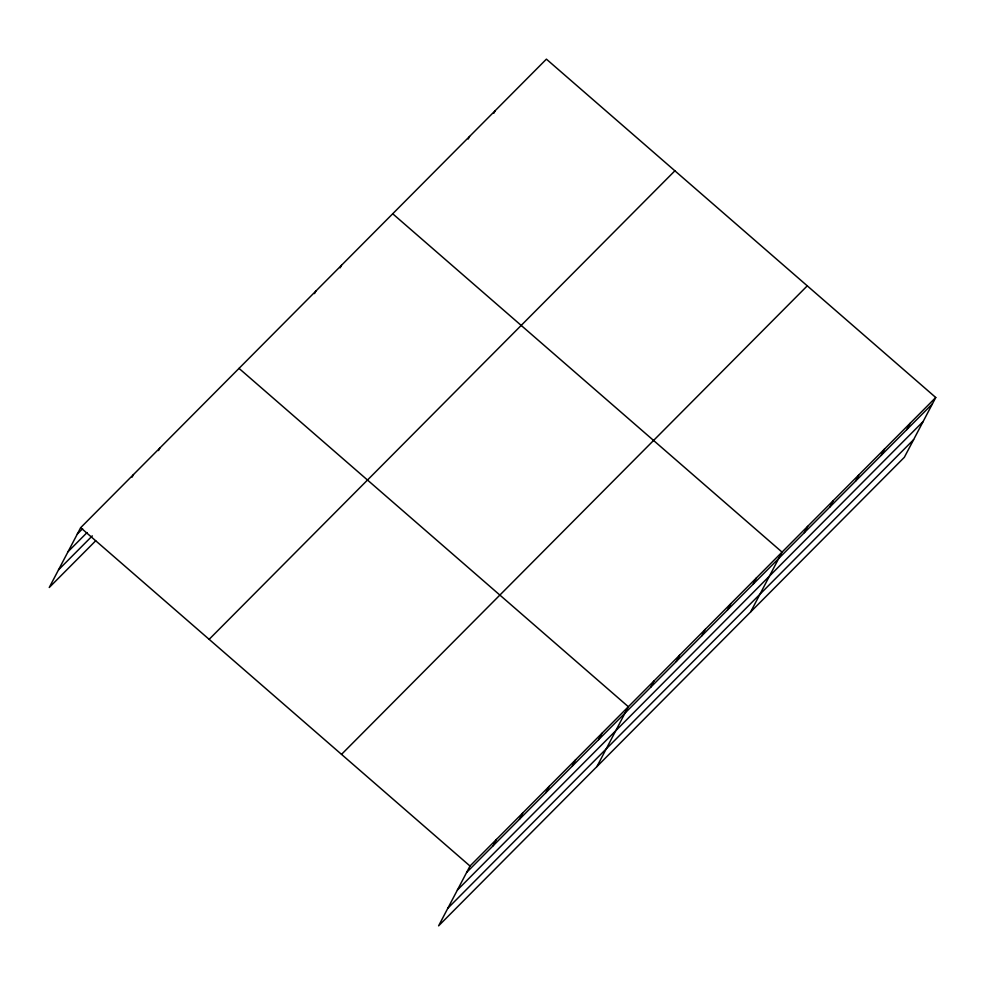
<?xml version="1.0" encoding="UTF-8"?>
<svg xmlns="http://www.w3.org/2000/svg" width="985" height="985" viewBox="0 0 985 985"><rect width="100%" height="100%" fill="white"/><g stroke="black" fill="none" stroke-linecap="round" stroke-linejoin="round"><path stroke-width="1.48" d="M935.75 397.497L470.005 866.024L438.596 925.851L904.341 457.311L935.75 397.497L546.404 59.149L80.659 527.689L49.25 587.503L95.705 540.777M132.101 477.122L133.443 474.585M158.499 450.576L159.829 448.04M314.523 293.616L315.865 291.08M340.145 267.846L341.475 265.31M468.22 139.008L469.562 136.459M493.842 113.238L495.172 110.689M493.054 845.832L496.391 839.479M519.452 819.286L522.789 812.92M545.838 792.728L549.174 786.375M572.236 766.182L575.572 759.829M598.621 739.636L601.958 733.271M596.947 766.552L628.356 706.725L239.01 368.378M650.629 687.321L653.978 680.955M676.252 661.551L679.588 655.185M701.862 635.781L705.211 629.415M727.484 610.01L730.821 603.645M753.094 584.24L756.443 577.875M750.644 611.931L782.053 552.105L392.707 213.77M804.326 532.7L807.675 526.347M829.949 506.93L833.285 500.577M855.559 481.16L858.908 474.807M881.181 455.39L884.518 449.037M906.791 429.62L910.14 423.267M77.322 534.042L82.592 528.736M68.051 551.686L87.062 532.565M58.509 569.859L92.294 535.877M209.14 639.339L674.885 170.811M341.512 754.375L807.269 285.847M466.668 872.39L932.413 403.85M457.397 890.021L923.154 421.494M447.855 908.207L913.6 439.679M80.659 527.689L470.005 866.024"/></g></svg>
